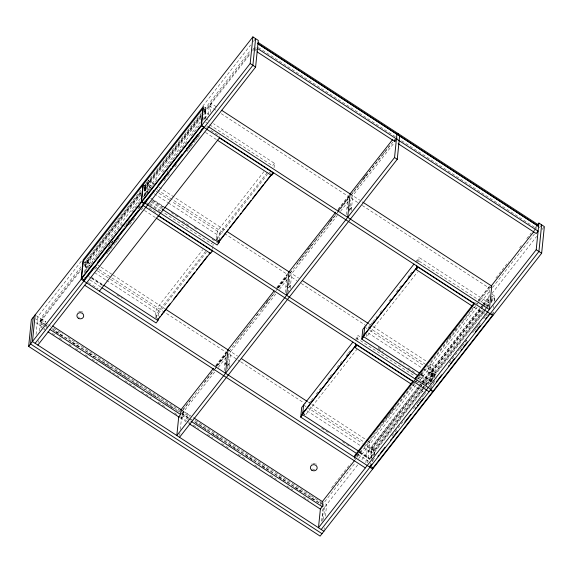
<?xml version="1.0" encoding="UTF-8"?>
<svg xmlns="http://www.w3.org/2000/svg" width="573" height="573" viewBox="0 0 573 573"><rect width="100%" height="100%" fill="white"/><g stroke="black" fill="none" stroke-linecap="round" stroke-linejoin="round"><path stroke-width="0.43" stroke-dasharray="2.87 2.15" d="M36.056 334.431L37.861 316.654L81.409 261.059M38.14 342.418L38.319 340.634M39.315 330.865L40.576 318.423L83.021 264.232M46.026 324.784L40.798 321.374L40.941 319.963L81.201 268.558M42.76 328.415L39.759 326.46L41.657 324.039L42.144 319.19L45.897 321.632M84.768 272.547L85.871 261.689L141.03 191.267M84.202 279.989L84.46 277.447M84.976 272.361L85.921 263.028L141.33 192.284M86.251 270.005L87.103 261.797L89.001 259.376L92.747 261.818M88.027 268.938L89.001 259.376M144.016 196.274L145.191 184.671M144.854 195.164L145.721 186.683L143.687 185.358M144.21 203.372L144.468 200.829M144.99 195.737L145.936 186.404L201.345 115.667M145.85 194.419L147.089 182.25M147.232 192.922L148.171 183.826L150.069 181.405L149.216 189.62M158.127 319.061L155.412 317.292L156.243 309.091L202.785 249.67M156.615 317.686L157.059 313.281L205.499 251.432M158.42 316.146L158.957 310.86L109.207 278.478M203.673 120.086L203.945 117.444L205.428 118.41M204.783 119.392L205.728 110.066L204.375 109.178M205.012 119.034L206.115 108.168L204.074 106.843M206.939 128.474L207.204 125.917M208.357 114.55L209.238 105.855L211.136 103.434L216.386 106.857M210.255 112.129L211.136 103.434M179.707 435.552L179.972 432.944M180.323 429.464L181.741 415.561M183.811 411.4L183.317 416.249L181.419 418.67M212.612 249.255L212.877 246.612M212.97 245.731L213.149 243.969M216.565 238.504L217.31 231.12L263.852 171.699M217.769 238.834L218.127 235.31L268.207 171.37M219.273 240.266L220.025 232.889L171.757 201.474M255.68 50.08L256.088 46.041M224.193 370.573L226.056 352.237M227.252 368.919L227.51 366.348M227.639 365.123L228.247 359.135M228.333 358.283L228.763 354.007M229.057 367.35L230.661 351.586M274.037 167.76L274.488 163.355L213.6 123.725M285.261 292.602L287.123 274.266M288.233 291.8L288.405 290.096M289.136 282.876L288.62 288.011L290.511 285.59L288.477 284.265M289.229 282.023L289.838 276.036M290.217 288.527L291.729 273.615M346.328 214.631L348.191 196.295M349.559 211.265L350.726 199.776M320.83 504.627L321.102 501.962M351.285 210.556L352.796 195.644M321.654 520.993L322.821 509.447L358.032 464.488M322.005 521.502L323.903 502.836L355.324 462.719M323.459 519.467L324.719 507.026M324.089 529.488L324.268 527.712M325.443 516.158L326.617 504.605L323.616 502.65M355.897 340.541L356.17 337.898L358.068 335.477L361.033 337.411M357.616 339.882L358.068 335.477M366.885 333.722L366.555 337.003L417.473 271.989M365.861 462.698L367.716 444.447L369.614 442.027L368.11 441.045M367.486 462.934L369.614 442.027M372.636 458.679L370.602 457.354L371.433 449.16L419.615 387.635M370.208 464.617L370.387 462.855M370.81 458.729L371.913 447.871L421.549 384.49M371.103 457.691L371.963 449.211L420.238 387.577M371.805 457.748L372.249 453.343L422.874 388.702M373.646 455.843L374.148 450.922L365.975 445.608M374.083 454.926L374.62 449.64L422.057 389.074M374.248 455.22L374.678 450.98L423.497 388.637M416.972 262.57L417.237 259.927L487.781 305.839L489.199 304.027M418.684 261.911L419.135 257.506L488.934 302.938M423.583 386.145L423.168 390.242L370.602 457.354M426.534 385.572L426.713 383.81L428.604 381.389L419.694 375.594M428.246 384.913L428.604 381.389M429.965 383.33L431.498 368.246L427.286 365.502M430.896 381.346L431.755 372.865L434.47 374.635L434.212 377.177M430.423 387.857L430.595 386.159M431.025 381.919L431.978 372.586L481.349 309.556M433.704 380.716L431.67 379.39L432.5 371.189L480.683 309.671M431.154 387.878L431.419 385.264M431.806 381.468L433.396 365.825L429.65 363.382M432.959 378.896L433.317 375.372L484.493 310.036M434.341 377.75L434.685 374.355L484.063 311.318M434.8 377.055L435.215 372.951L426.305 367.157M484.486 309.814L484.235 312.278L431.67 379.39M487.91 307.629L489.851 288.506L490.803 287.295M491.34 300.488L491.598 297.939M491.312 302.659L491.971 296.112M492.759 314.978L493.016 312.428M493.453 308.188L493.711 305.645M494.141 301.405L494.485 298.01L491.77 296.248M492.988 314.627L493.253 311.984M494.42 300.524L494.864 296.119L492.15 294.35M202.677 106.227L250.637 44.995M253.395 41.478L255.594 38.663M83.572 263.53L140.901 190.336M144.203 186.11L201.531 112.917M204.289 109.4L250.043 50.983M143.787 187.743L201.144 114.507M203.909 110.99L206.115 108.168M83.959 265.041L141.316 191.805M144.074 188.281L201.431 115.051M204.189 111.527L249.964 53.088M252.722 49.565L253.825 48.153M144.074 188.782L145.721 186.683M204.088 112.165L205.728 110.066M42.144 319.19L40.253 321.611L47.007 326.008M40.798 321.374L81.058 269.969M83.816 266.452L141.173 193.216M143.93 189.699L201.288 116.462M204.045 112.945L249.821 54.499M252.578 50.976L253.681 49.572M141.166 194.605L85.463 265.729L88.17 267.491L90.376 264.676M143.923 191.081L200.736 118.547M203.494 115.03L205.7 112.208L208.414 113.977L203.451 120.316M255.601 50.89L257.492 48.469M140.435 198.53L86.523 267.362L88.006 268.329M200.407 121.956L147.59 189.391L149.073 190.358M90.928 263.974L95.347 258.337M95.899 257.635L97.553 255.522M98.105 254.82L99.759 252.707M100.311 251.998L102.517 249.183M103.068 248.481L104.723 246.369M105.274 245.667L122.371 223.835M131.747 211.86L140.571 200.593M143.329 197.076L154.911 182.286M155.462 181.577L157.117 179.471M162.632 172.423L164.286 170.31M166.492 167.495L187.457 140.736M191.318 135.808L200.693 123.832M109.486 245.18L110.582 243.783M111.126 243.081L112.774 240.982M138.494 208.142L141.23 204.647M108.34 247.099L111.076 243.604M111.62 242.909L113.812 240.108M124.212 226.836L125.308 225.44M125.852 224.738L127.493 222.639M128.044 221.944L130.229 219.151M138.444 208.665L141.18 205.17M167.216 171.929L168.312 170.525M94.674 269.317L96.321 267.219M106.721 253.939L107.817 252.535M108.361 251.841L110.009 249.742M110.553 249.04L114.937 243.453M115.481 242.751L117.128 240.653M117.673 239.951L119.313 237.859M129.72 224.573L135.744 216.888M141.216 209.897L142.863 207.798M163.957 180.86L167.244 176.663M167.789 175.968L169.436 173.87M174.908 166.879L176.548 164.78M186.956 151.501L188.051 150.097M188.596 149.403L190.243 147.304M190.788 146.602L195.171 141.015M195.715 140.313L197.356 138.215M197.907 137.52L199.547 135.421M212.941 241.928L211.523 243.747L162.517 211.845M274.488 163.355L272.59 165.776L208.73 124.212M155.412 317.292L206.33 252.278M216.479 239.321L267.405 174.307M215.584 365.603L226.607 351.528M276.709 287.56L287.796 273.407M337.955 209.367L348.978 195.293M216.078 365.918L226.557 352.538M277.296 287.753L287.223 275.083M338.514 209.596L348.993 196.217M216.386 366.118L226.314 353.448M266.574 302.043L268.228 299.93M277.604 287.961L286.98 275.985M307.386 249.935L309.048 247.823M309.599 247.113L311.254 245.008M328.902 222.474L330.557 220.361M331.108 219.652L332.763 217.539M337.726 211.208L348.756 197.119M362.544 179.521L364.199 177.408M364.75 176.699L366.405 174.586M182.844 409.58L188.359 402.54M188.911 401.838L190.565 399.725M204.353 382.119L214.281 369.442M214.832 368.74L216.487 366.627M217.038 365.925L226.414 353.956M236.893 340.577L252.886 320.157M256.195 315.931L257.85 313.818M261.159 309.592L262.814 307.479M263.365 306.777L265.02 304.664M265.571 303.955L267.226 301.842M267.777 301.14L275.498 291.285M276.05 290.575L277.704 288.463M278.256 287.761L287.08 276.494M289.838 272.977L291.492 270.864M297.007 263.824L298.662 261.711M299.213 261.002L300.868 258.889M301.419 258.187L315.207 240.581M315.759 239.879L320.171 234.242M320.722 233.54L322.377 231.428M322.928 230.726L327.341 225.089M327.892 224.387L329.547 222.274M330.098 221.572L334.51 215.935M335.062 215.233L336.716 213.12M337.268 212.418L338.922 210.305M339.474 209.603L348.85 197.628M351.607 194.111L353.813 191.289M354.365 190.587L356.019 188.474M356.571 187.772L358.225 185.659M358.777 184.957L360.983 182.135M361.534 181.433L363.189 179.32M363.74 178.618L365.395 176.505M365.946 175.804L377.528 161.013M378.08 160.311L382.492 154.674M383.043 153.972L384.698 151.859M385.249 151.157L389.661 145.521M182.601 410.49L214.589 369.649M215.14 368.94L226.17 354.859M228.928 351.335L274.703 292.896M278.564 287.961L287.388 276.695M290.146 273.178L337.031 213.321M337.583 212.619L348.062 199.239M350.819 195.715L393.286 141.495M181.913 413.821L215.061 371.505M218.299 367.372L276.172 293.476M279.423 289.322L287.202 279.402M289.401 276.587L337.361 215.355M340.491 211.358L348.162 201.56M351.142 197.764L394.468 142.448M224.888 363.726L225.834 362.523M225.783 363.003L224.838 364.213L226.872 365.538M346.973 208.278L348.398 206.459M227.596 365.495L229.494 363.074L226.779 361.312M288.67 287.524L290.561 285.103L287.847 283.341M349.738 209.553L351.629 207.139L348.921 205.37M227.553 365.982L229.444 363.561L228.09 362.673M349.688 210.04L351.578 207.619L350.225 206.738M415.597 262.026L419.135 257.506M309.055 403.277L310.695 401.179M311.246 400.484L312.887 398.385M316.174 394.188L322.198 386.503M327.67 379.512L329.317 377.414M329.862 376.712L331.502 374.613M336.981 367.622L342.453 360.632M346.285 355.74L347.933 353.641M348.477 352.947L350.124 350.848M368.482 327.405L370.122 325.306M370.674 324.612L372.314 322.513M372.858 321.811L377.242 316.224M379.978 312.729L381.625 310.63M389.289 300.839L390.929 298.748M396.409 291.75L401.336 285.461M407.904 277.074L409.545 274.976M410.096 274.274L411.736 272.182M306.032 414.272L356.958 349.258M331.66 487.702L350.404 463.772M354.264 458.844L355.919 456.731M356.47 456.029L358.125 453.916M358.669 453.214L360.324 451.101M382.377 422.953L384.583 420.138M385.135 419.436L386.782 417.323M387.334 416.621L388.988 414.508M389.54 413.806L391.746 410.991M392.297 410.282L393.952 408.169M418.756 376.504L420.41 374.391M420.962 373.689L422.616 371.576M447.42 339.904L449.074 337.798M449.626 337.089L451.28 334.983M454.59 330.757L456.237 328.644M478.29 300.496L489.313 286.421M495.932 277.977L508.609 261.789M519.632 247.708L521.287 245.602M526.795 238.561L531.207 232.932M535.067 228.004L536.17 226.6M356.778 456.437L362.294 449.397M364.5 446.582L396.487 405.741M397.039 405.032L414.694 382.499M415.246 381.797L416.9 379.684M417.452 378.982L427.931 365.603M430.688 362.079L462.125 321.94M462.676 321.238L474.809 305.746M478.67 300.818L489.7 286.736M533.821 230.403L535.476 228.29M536.027 227.588L537.682 225.476M354.981 459.961L356.635 457.856M357.187 457.147L415.647 382.506M416.199 381.804L417.86 379.691M418.412 378.989L476.872 304.342M477.424 303.64L490.66 286.744M534.229 231.112L535.884 228.999M320.866 504.261L321.811 503.051M358.626 458.5L417.058 383.896M417.61 383.194L419.264 381.081M419.816 380.379L477.144 307.185M481.005 302.258L489.822 290.998M492.579 287.481L534.473 233.992M539.429 227.66L541.084 225.547M479.651 308.596L368.79 450.142L371.497 451.911L421.141 388.53M480.203 307.894L481.857 305.781M482.409 305.08L489.027 296.628M361.892 459.56L419.221 386.367M422.53 382.148L480.962 307.543M481.513 306.841L483.161 304.729M483.712 304.027L489.227 296.986M491.985 293.469L536.636 236.463M542.144 229.429L543.798 227.316M422.1 383.788L480.568 309.141M481.119 308.439L482.774 306.326M483.325 305.617L489.392 297.874M420.167 386.94L421.807 384.841M422.351 384.139L423.999 382.048M481.234 308.969L482.874 306.87M483.426 306.175L485.066 304.077M423.533 383.373L431.755 372.865M484.636 305.352L489.027 299.743M425.001 383.602L482.366 310.365M485.675 306.14L488.984 301.914M422.609 388.372L483.283 310.91M486.592 306.684L489.349 303.16M491.555 300.345L494.864 296.119M485.045 309.334L486.685 307.243M426.24 385.135L434.47 374.635M484.608 310.616L486.255 308.518M486.806 307.816L488.447 305.717M491.19 302.215L494.485 298.01M465.591 341.307L466.687 339.911M372.722 460.334L374.914 457.541M391.882 435.874L404.466 419.801M413.226 408.621L416.507 404.431M417.058 403.729L418.698 401.637M419.243 400.935L423.626 395.349M424.17 394.647L425.811 392.548M433.245 383.065L436.526 378.868M449.117 362.795L459.517 349.523M460.062 348.821L461.702 346.722M462.253 346.028L466.63 340.434M472.653 332.748L473.742 331.352M474.294 330.65L475.934 328.558M476.485 327.856L478.126 325.765M478.67 325.063L480.31 322.964M483.598 318.774L485.238 316.676M485.789 315.981L487.43 313.882M372.214 461.831L373.159 460.62L370.932 459.166M434.227 382.649L432.336 385.07L418.97 376.368M258.344 47.502L397.898 138.344M401.652 140.786L536.7 228.691M350.089 193.882L359.694 200.135M209.238 105.855L215.992 110.252M221.242 113.669L350.296 197.671M351.048 198.158L357.803 202.556M362.301 205.485L489.851 288.506M206.173 118.89L208.4 120.344M205.764 122.278L207.992 123.725M210.928 130.472L219.788 136.238M475.561 302.716L478.512 304.635M269.045 172.208L271.079 173.533M205.521 132.456L216.658 139.705M474.172 307.321L485.31 314.57M147.354 179.643L154.094 184.026M159.072 187.264L225.977 230.819M289.014 271.846L298.626 278.106M368.998 323.91L372.156 325.965M372.908 326.452L426.928 361.613M146.208 182.551L152.196 186.447M157.174 189.684L296.728 280.526M301.205 283.434L426.534 365.008M149.481 186.977L150.842 187.858M156.164 191.325L158.392 192.772M159.136 193.259L171.019 200.987M364.672 327.04L369.127 329.941M369.872 330.42L423.332 365.223M144.582 185.523L145.936 186.404M431.978 372.586L434.685 374.355M146.53 187.758L149.245 189.527M432.572 373.94L429.857 372.178L430.681 364.056L428.783 366.476L427.959 374.599L430.674 376.361M154.273 193.746L167.638 202.441M168.376 202.928L218.127 235.31M367.973 332.841L422.179 368.124M422.924 368.611L433.317 375.372M144.632 190.179L147.347 191.948M150.728 198.115L164.093 206.817M420.861 373.947L431.999 381.195M285.906 286.242L287.94 287.567M152.769 199.941L163.907 207.19M421.42 374.806L431.068 381.088M152.712 200.464L163.104 207.233M171.277 212.547L178.704 217.382M194.297 227.531L197.262 229.465M212.117 239.127L217.31 242.515M378.295 347.295L381.267 349.229M399.087 360.832L404.287 364.213M420.618 374.842L431.018 381.611M151.788 201.209L162.925 208.457M182.228 221.028L189.656 225.862M378.116 348.527L383.308 351.908M407.818 367.859L415.239 372.694M151.057 201.99L161.457 208.758M149.89 203.63L161.772 211.365M356.17 337.898L414.831 376.081M417.803 378.008L426.713 383.81M146.588 202.656L148.808 204.095M149.546 204.575L159.881 211.308M420.081 380.665L427.465 385.471M149.123 207.956L156.508 212.762M415.232 381.167L426.305 388.372M144.453 210.427L155.591 217.676M412.359 384.805L424.98 393.021M98.004 265.235L100.254 266.703M101.006 267.19L112.258 274.517M113.01 275.004L164.78 308.704M227.947 349.817L237.559 356.069M308.088 401.981L311.089 403.929M311.841 404.423L367.357 440.558M87.103 261.797L90.856 264.239M96.106 267.655L98.355 269.124M99.108 269.611L111.112 277.425M111.864 277.912L237.165 359.472M237.917 359.959L240.166 361.42M240.918 361.914L305.438 403.908M309.943 406.844L363.962 442.005M371.913 447.871L374.62 449.64M84.568 262.148L85.921 263.028M371.963 449.211L374.678 450.98M88.414 264.941L91.128 266.71M97.324 270.743L108.462 277.991M303.604 405.011L306.576 406.945M307.314 407.424L362.265 443.194M94.688 272.684L105.826 279.932M106.571 280.412L157.059 313.281M306.906 410.812L361.112 446.095M364.084 448.029L372.249 453.343M91.143 277.053L103.025 284.788M359.794 451.918L370.194 458.687M91.694 277.912L102.832 285.161M359.608 452.29L370 459.059M88.672 276.501L90.899 277.948M91.644 278.435L102.782 285.683M116.892 294.866L122.085 298.254M321.682 428.167L329.11 433.002M342.475 441.697L349.902 446.532M359.55 452.813L369.95 459.582M89.99 279.961L101.127 287.209M357.896 454.339L369.778 462.074M88.471 282.546L98.069 288.792M181.097 409.638L191.461 416.378M36.507 315.773L45.639 321.718M182.758 410.963L190.995 416.327M40.941 319.963L47.666 324.339M48.419 324.827L50.66 326.288M53.654 328.236L62.622 334.08M67.858 337.483L80.571 345.763M81.323 346.25L180.029 410.497M181.089 411.185L190.064 417.029M195.3 420.432L310.466 495.394M311.211 495.881L320.93 502.206L320.787 503.624L194.405 421.363M52.014 328.68L180.638 412.395M181.691 413.09L189.921 418.44M190.666 418.927L193.66 420.876M53.01 329.912L55.259 331.38M56.011 331.867L71.761 342.124M72.513 342.611L88.271 352.868M89.023 353.355L104.78 363.611M105.525 364.099L121.283 374.355M122.035 374.842L137.792 385.099M138.544 385.586L154.295 395.843M155.047 396.33L170.804 406.586M171.556 407.074L179.055 411.958M182.056 413.914L189.563 418.799M194.813 422.215L286.35 481.8M287.102 482.287L302.859 492.544M303.611 493.031L319.362 503.287M35.505 318.774L44.493 324.626M45.246 325.113L47.487 326.574M55.731 331.939L63.223 336.817M72.212 342.668L79.711 347.546M88.7 353.398L93.943 356.814M99.938 360.718L102.932 362.666M103.684 363.153L110.431 367.544M116.419 371.447L119.42 373.395M120.172 373.883L126.912 378.273M132.907 382.177L135.901 384.125M136.653 384.612L141.151 387.541M149.388 392.906L157.632 398.271M165.876 403.636L174.113 409M181.612 413.871L188.352 418.261M189.104 418.748L191.346 420.217M196.596 423.626L206.337 429.965M213.077 434.355L221.321 439.72M229.565 445.085L237.802 450.45M246.046 455.814L253.538 460.692M262.527 466.544L267.777 469.96M279.015 477.273L284.258 480.69M294.751 487.516L300.746 491.419M311.232 498.245L314.978 500.68M41.657 324.039L44.658 325.994M45.403 326.481L49.156 328.923M181.963 415.368L190.215 420.74M35.855 322.656L44.844 328.508M52.336 333.386L55.337 335.334M59.083 337.776L62.077 339.725M68.824 344.115L71.818 346.063M75.564 348.506L80.807 351.915M85.305 354.845L88.299 356.793M92.045 359.235L97.295 362.645M108.533 369.965L116.025 374.842M116.777 375.329L119.019 376.79M125.014 380.694L132.506 385.572M133.258 386.059L135.507 387.52M141.502 391.423L151.243 397.762M157.983 402.153L165.475 407.031M174.471 412.882L177.465 414.831M180.459 416.779L186.454 420.682M187.206 421.169L189.455 422.638M193.201 425.073L198.444 428.489M207.433 434.341L212.683 437.751M221.672 443.602L229.164 448.48M238.153 454.332L245.652 459.209M254.641 465.061L259.884 468.478M270.377 475.304L276.372 479.207M286.858 486.033L292.853 489.936M303.346 496.762L308.589 500.179M43.512 328.902L45.761 330.363M180.065 417.781L186.067 421.692M79.446 317.284A3.409 3.08 5.8 0 1 78.673 316.955M77.914 312.235A3.409 3.08 5.8 0 1 78.222 311.97M78.938 311.562A3.409 3.08 5.8 0 1 81.839 311.569M82.218 311.755A3.409 3.08 5.8 0 1 82.884 312.242M314.62 469.359A3.409 3.08 5.8 0 1 312.93 469.258M312.529 469.115A3.409 3.08 5.8 0 1 312.149 468.929M311.397 464.209A3.409 3.08 5.8 0 1 311.705 463.944M312.815 463.392A3.409 3.08 5.8 0 1 314.921 463.392M315.702 463.729A3.409 3.08 5.8 0 1 316.368 464.216"/><path stroke-width="0.86" d="M537.273 225.189L538.921 223.076L544.35 226.614L541.643 253.273L320.114 536.106L28.65 346.386L31.357 319.727L252.886 36.894L258.308 40.425L255.601 67.091L37.868 345.082M33.255 317.313L30.548 343.972L322.012 533.685M35.146 314.892L32.439 341.551L323.91 531.264M81.488 278.227L83.207 261.259L143.006 184.914L141.28 201.882L81.488 278.227L84.202 279.989L143.995 203.651L141.28 201.882M83.902 281.078L84.081 279.316M141.502 201.603L143.221 184.642L203.021 108.297L201.295 125.265L141.502 201.603L144.21 203.372L204.009 127.027L201.975 125.702M143.25 203.787L143.071 205.528L429.113 391.71M101.872 287.689L156.078 322.971L157.969 320.551L158.148 318.789M178.762 416.399L176.821 435.523L394.553 157.532L396.939 134.061M181.097 409.638L180.602 414.48L178.712 416.9M211.716 251.089L211.774 250.566M218.055 242.995L218.105 242.472M162.195 209.238L217.146 245L219.044 242.58L219.309 239.937M28.65 346.386L250.179 63.553L252.886 36.894M255.594 38.663L252.886 65.322L35.154 343.313M225.561 373.288L227.947 349.817M286.636 295.317L289.014 271.846M356.413 453.372L300.725 417.123L301.706 407.432L352.882 342.088M300.725 417.123L302.623 414.702L303.604 405.011M347.704 217.346L350.089 193.882M320.465 508.179L318.481 527.733L536.213 249.735L538.921 223.076M189.069 423.648L320.371 509.111L322.27 506.69L322.764 501.841L193.71 417.846M410.877 383.838L355.181 347.589L355.632 343.184M417.481 375.401L361.792 339.152L362.781 329.461L413.95 264.124M361.792 339.152L363.69 336.731L364.672 327.04M394.711 139.712L394.546 141.33L396.444 138.91M179.528 437.292L397.268 159.294L399.646 135.83M369.943 467.26L370.086 465.849M372.83 467.26L372.651 469.022L81.187 279.309L83.157 259.92L203.401 106.406L201.431 125.795L492.895 315.508M472.689 306.354L416.256 269.618L416.7 265.213M415.504 379.197L415.647 377.786M541.635 224.845L538.928 251.504L321.195 529.495M85.148 278.256L93.972 266.989M97.833 262.062L108.863 247.973M112.172 243.747L113.275 242.343M114.378 240.932L123.761 228.964M126.518 225.44L127.621 224.029M128.724 222.625L129.827 221.214M130.931 219.803L138.1 210.649M143.064 204.31L145.112 201.696M145.27 201.495L154.094 190.229M157.955 185.301L167.882 172.623M170.088 169.809L171.191 168.398M172.294 166.987L182.221 154.316M186.633 148.679L187.736 147.268M188.839 145.864L197.671 134.598M200.98 130.372L202.083 128.961M99.401 291.17L219.645 137.649M159.215 317.657L160.325 316.246M161.407 314.864L170.174 303.669M173.454 299.486L182.766 287.596M183.861 286.199L184.95 284.802M186.046 283.406L194.813 272.218M196.446 270.127L197.549 268.723M198.638 267.333L207.405 256.138M209.038 254.054L210.141 252.643M219.194 241.09L225.769 232.688M227.402 230.604L228.505 229.193M229.594 227.803L238.361 216.615M240.001 214.524L241.097 213.12M242.193 211.724L250.953 200.543M252.593 198.451L263.544 184.463M264.633 183.073L265.736 181.662M266.817 180.28L270.664 175.374M158.084 319.569L210.076 253.187M218.6 242.3L272.784 173.118M180.853 409.946L213.443 368.339M227.71 350.124L274.016 291.005M288.348 272.705L335.749 212.182M350.082 193.882L392.849 139.282M355.181 347.589L357.079 345.168L413.513 381.905M416.256 269.618L418.147 267.204L473.842 303.446M413.047 381.109L354.58 455.757L354.436 457.168L474.68 303.647M415.253 378.295L474.272 302.938M322.441 501.511L354.429 460.671M491.211 286.034L533.678 231.814M371.884 464.073L370.237 466.178L372.951 467.94L432.751 391.595L430.036 389.833M377.922 456.366L379.018 454.969M380.114 453.565L385.049 447.262M390.535 440.257L391.631 438.861M392.734 437.457L397.669 431.154M404.803 422.05L410.834 414.343M415.224 408.742L416.32 407.339M417.416 405.942L418.512 404.538M419.615 403.141L423.454 398.235M436.289 381.847L441.776 374.842M448.358 366.441L449.454 365.037M450.55 363.64L454.389 358.734M460.971 350.332L462.067 348.928M463.17 347.532L467.554 341.923M475.239 332.118L480.174 325.815M485.66 318.81L486.756 317.413M487.852 316.01L488.948 314.613M492.759 314.978L432.966 391.323L430.251 389.554M257.986 43.62L538.599 226.271M299.973 71.195L258.094 43.935L258.237 42.524L398.085 133.545L397.934 134.956L301.47 72.169M257.492 48.469L538.104 231.12L536.213 233.54L398.156 143.68M257.098 51.864L395.155 141.724M250.179 63.553L255.601 67.091M394.553 157.532L397.268 159.294M536.213 249.735L541.643 253.273M221.636 110.274L350.69 194.276M362.695 202.09L491.749 286.085L489.363 309.556L208.751 126.905M490.724 313.653L492.085 314.534M219.294 137.771L273.5 173.053L271.602 175.474L217.403 140.192M226.6 231.22L288.878 271.76M302.351 280.526L368.403 323.523M216.479 239.321L218.514 240.646M164.838 207.304L219.044 242.58M363.69 336.731L419.379 372.98M144.969 203.107L431.011 389.289M158.227 215.734L212.433 251.017L210.535 253.438L156.329 218.155M165.533 309.191L228.555 350.21M241.312 358.512L307.336 401.494M302.773 413.212L304.807 414.53M103.763 285.268L157.969 320.551M302.623 414.702L359.049 451.438M84.718 285.261L365.33 467.912M52.652 326.03L181.705 410.032M49.908 329.411L180.459 414.386M190.967 421.227L322.27 506.69M48.01 331.831L179.313 417.294M301.685 414.594L301.634 415.117L356.42 344.71L301.685 414.594M362.759 336.623L362.702 337.146L417.488 266.746L362.759 336.623M398.393 133.745L398.249 135.164L538.09 226.185L538.233 224.766L398.393 133.745M78.293 318.223A3.409 3.08 5.8 0 0 83.687 316.16A3.409 3.08 5.8 0 0 78.916 312.922A3.409 3.08 5.8 0 0 78.293 318.223M311.776 470.197A3.409 3.08 5.8 0 0 317.17 468.134A3.409 3.08 5.8 0 0 312.4 464.896A3.409 3.08 5.8 0 0 311.776 470.197"/></g></svg>
